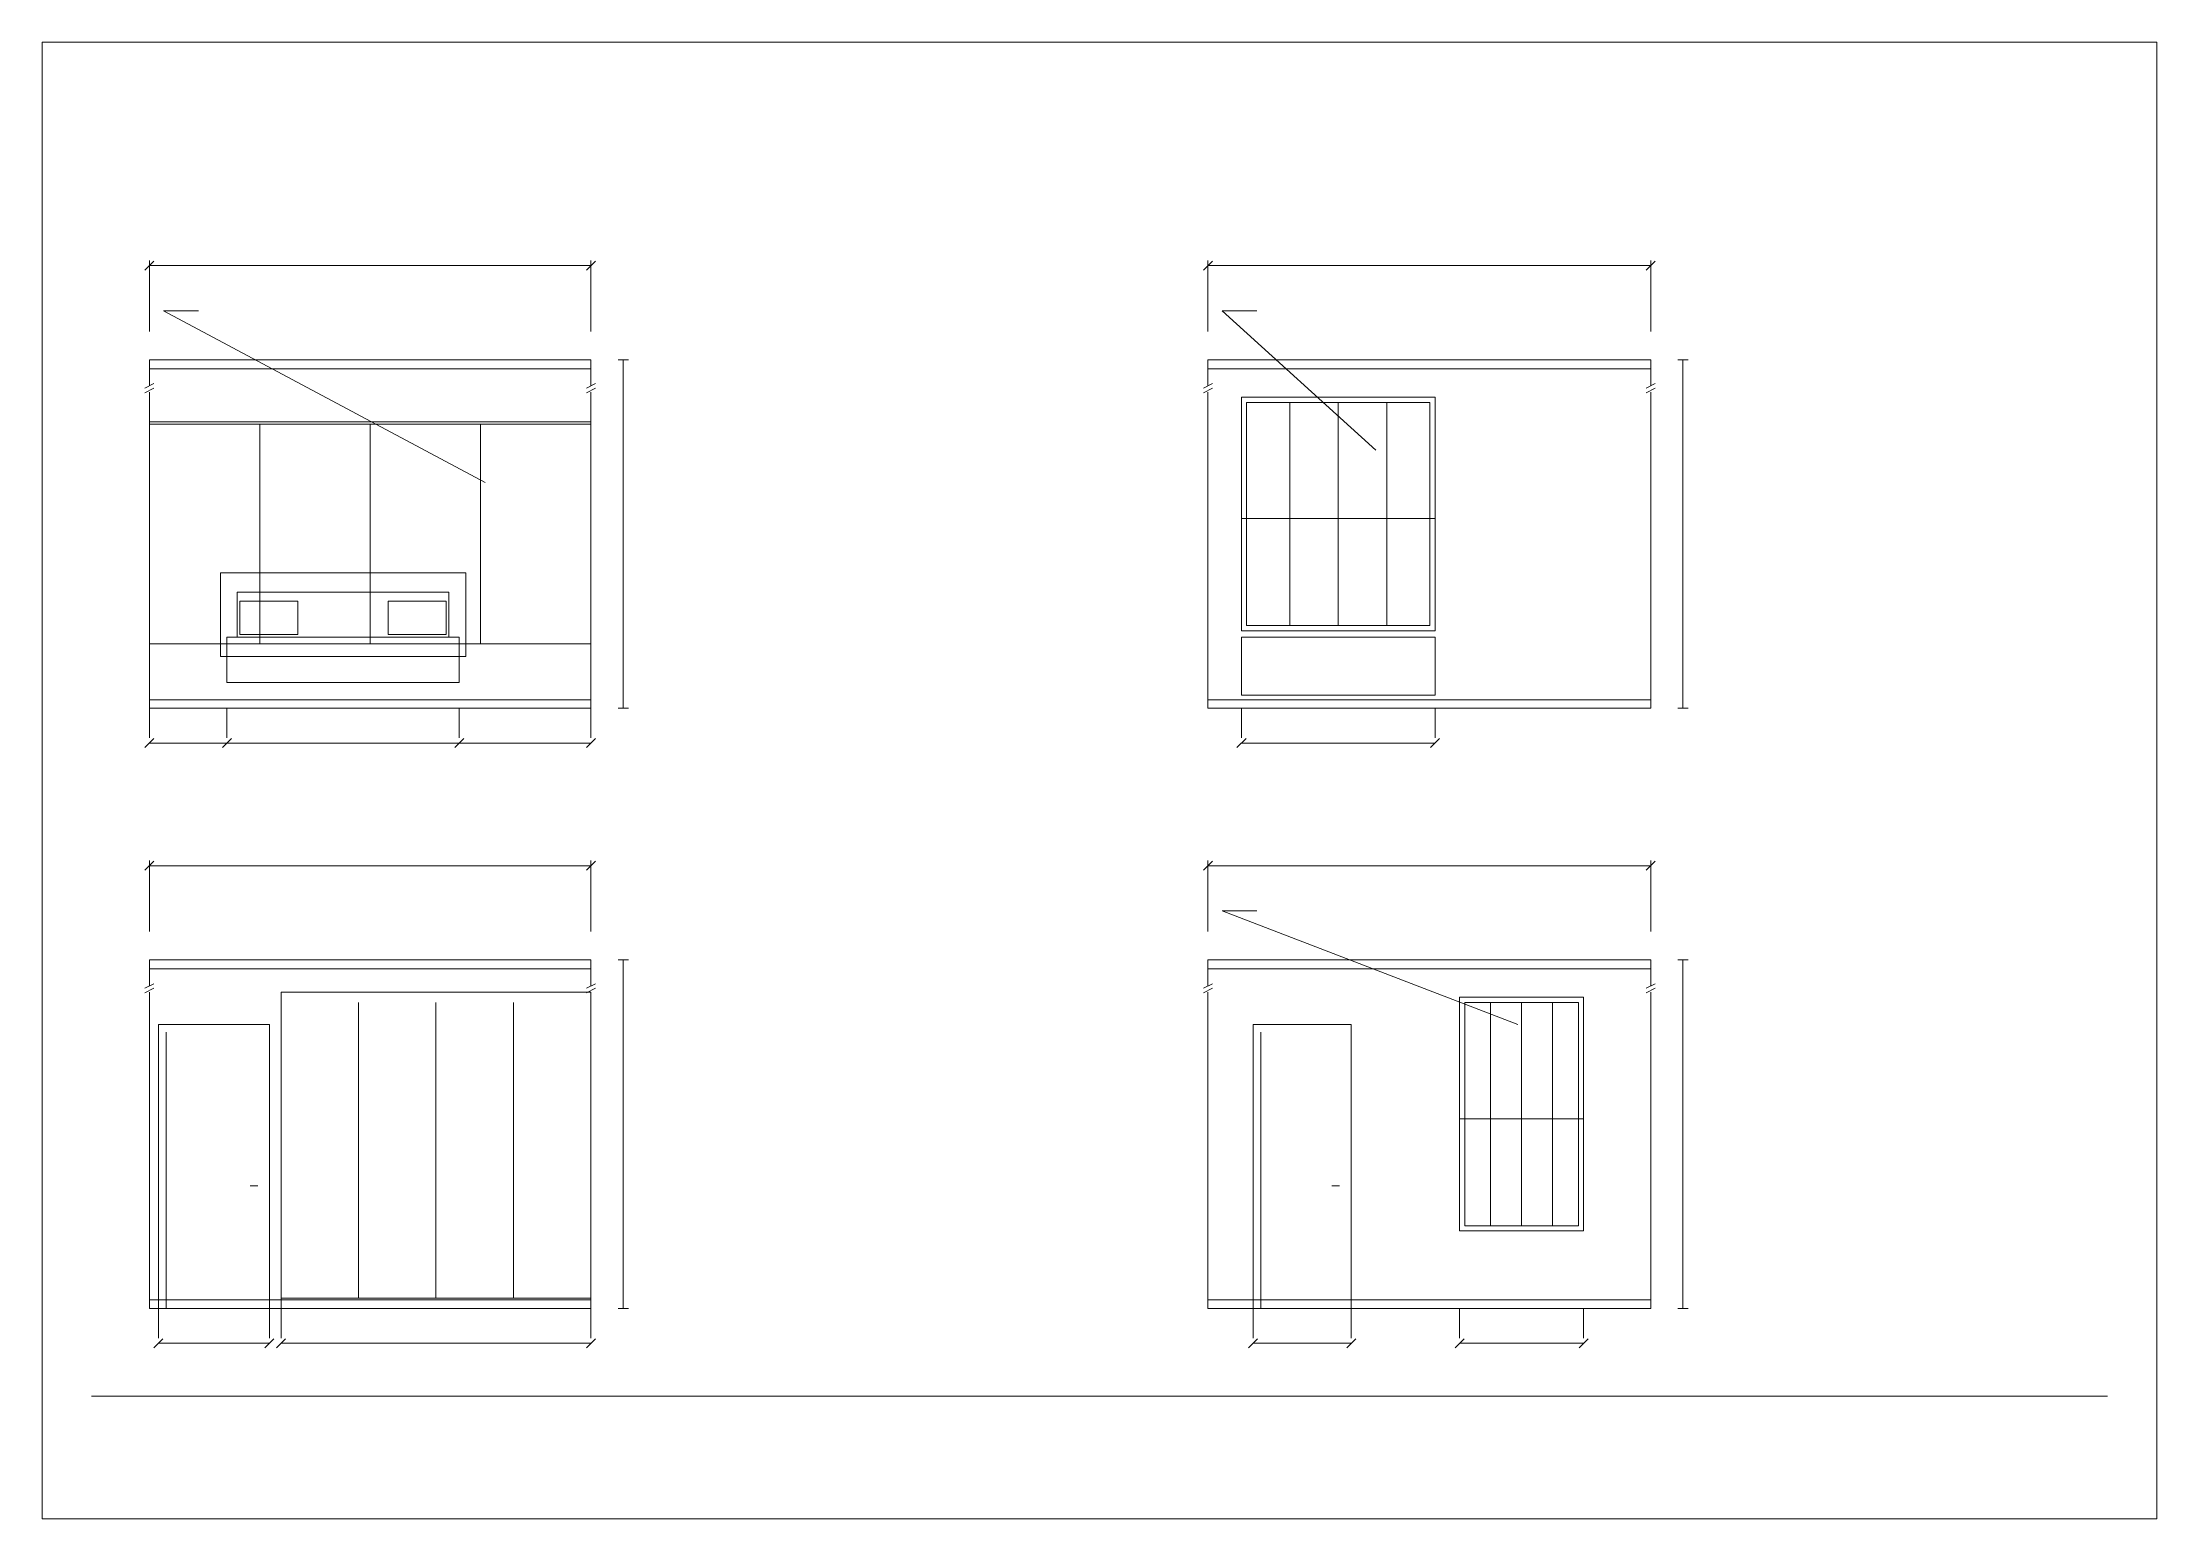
# Model space of a CAD drawing. Header units: millimetres. Extents: x -79780 to 76600, y 220 to 11660.
# Drawn here: x 20220 to 36600, y 220 to 11660 of the extents above; entities that cross this region are included whole.
import ezdxf

# ---------------------------------------------------------------- set-up
doc = ezdxf.new("R2010")
doc.units = ezdxf.units.MM
for name, color, linetype, lineweight, plot in [('DIM', 4, 'CONTINUOUS', 0, False), ('FABRIC', 9, 'CONTINUOUS', 0, False), ('FRAME', 8, 'CONTINUOUS', 0, False), ('GLASS', 5, 'CONTINUOUS', 0, False), ('LIGHT', 2, 'CONTINUOUS', 0, False), ('PENDING', 6, 'CONTINUOUS', 0, False), ('TEXT', 7, 'CONTINUOUS', 0, False), ('WALL', 7, 'CONTINUOUS', 0, False), ('WOOD', 32, 'CONTINUOUS', 0, False)]:
    doc.layers.add(name, color=color, linetype=linetype, lineweight=lineweight, plot=plot)

msp = doc.modelspace()

# ---------------------------------------------------------------- linework, layer by layer
at = {"layer": 'DIM'}
for p, q in [((21015, 9895), (21085, 9965)), ((21050, 9420), (21050, 9970)), ((21050, 9930), (24470, 9930)), ((24435, 9895), (24505, 9965)), ((24470, 9420), (24470, 9970)), ((29215, 9895), (29285, 9965)), ((29250, 9420), (29250, 9970)), ((29250, 9930), (32680, 9930)), ((32645, 9895), (32715, 9965)), ((32680, 9420), (32680, 9970)), ((21050, 6500), (21050, 6270)), ((21650, 6500), (21650, 6270)), ((21650, 6500), (21650, 6270)), ((23450, 6500), (23450, 6270)), ((23450, 6500), (23450, 6270)), ((24470, 6500), (24470, 6270)), ((29510, 6500), (29510, 6270)), ((31010, 6500), (31010, 6270)), ((21015, 6195), (21085, 6265)), ((21050, 6230), (21650, 6230)), ((21615, 6195), (21685, 6265)), ((21615, 6195), (21685, 6265)), ((21650, 6230), (23450, 6230)), ((23415, 6195), (23485, 6265)), ((23415, 6195), (23485, 6265)), ((23450, 6230), (24470, 6230)), ((24435, 6195), (24505, 6265)), ((29475, 6195), (29545, 6265)), ((29510, 6230), (31010, 6230)), ((30975, 6195), (31045, 6265)), ((21015, 5245), (21085, 5315)), ((21050, 4770), (21050, 5320)), ((21050, 5280), (24470, 5280)), ((24435, 5245), (24505, 5315)), ((24470, 4770), (24470, 5320)), ((29215, 5245), (29285, 5315)), ((29250, 4770), (29250, 5320)), ((29250, 5280), (32680, 5280)), ((32645, 5245), (32715, 5315)), ((32680, 4770), (32680, 5320)), ((21120, 1850), (21120, 1620)), ((21980, 1850), (21980, 1620)), ((22070, 1850), (22070, 1620)), ((24470, 1850), (24470, 1620)), ((29600, 1850), (29600, 1620)), ((30360, 1850), (30360, 1620)), ((31200, 1850), (31200, 1620)), ((32160, 1850), (32160, 1620)), ((21085, 1545), (21155, 1615)), ((21120, 1580), (21980, 1580)), ((21945, 1545), (22015, 1615)), ((22035, 1545), (22105, 1615)), ((22070, 1580), (24470, 1580)), ((24435, 1545), (24505, 1615)), ((29565, 1545), (29635, 1615)), ((29600, 1580), (30360, 1580)), ((30325, 1545), (30395, 1615)), ((31165, 1545), (31235, 1615)), ((31200, 1580), (32160, 1580)), ((32125, 1545), (32195, 1615))]:
    msp.add_line(p, q, dxfattribs=at)
at = {"layer": 'FABRIC'}
for p, q in [((24470, 8700), (21050, 8700)), ((21050, 8700), (21050, 7000)), ((24470, 7000), (24470, 8700)), ((23370, 7400), (21730, 7400)), ((21730, 7400), (21730, 7050)), ((23370, 7050), (23370, 7400)), ((22200, 7330), (21750, 7330)), ((21750, 7330), (21750, 7070)), ((22200, 7070), (22200, 7330)), ((23350, 7330), (22900, 7330)), ((22900, 7330), (22900, 7070)), ((23350, 7070), (23350, 7330)), ((23450, 7050), (21650, 7050)), ((21650, 7050), (21650, 6700)), ((21730, 7050), (23370, 7050)), ((21750, 7070), (22200, 7070)), ((22900, 7070), (23350, 7070)), ((23450, 6700), (23450, 7050)), ((21050, 7000), (24470, 7000)), ((21650, 6700), (23450, 6700))]:
    msp.add_line(p, q, dxfattribs=at)
at = {"layer": 'FRAME'}
for p, q in [((36600, 11660), (20220, 11660)), ((20220, 11660), (20220, 220)), ((36600, 220), (36600, 11660)), ((20600, 1170), (36220, 1170)), ((20220, 220), (36600, 220))]:
    msp.add_line(p, q, dxfattribs=at)
at = {"layer": 'GLASS'}
for p, q in [((31010, 8910), (29510, 8910)), ((29510, 8910), (29510, 7100)), ((30970, 8870), (29550, 8870)), ((29550, 8870), (29550, 7140)), ((29885, 7140), (29885, 8870)), ((30260, 7140), (30260, 8870)), ((30635, 7140), (30635, 8870)), ((30970, 7140), (30970, 8870)), ((31010, 7100), (31010, 8910)), ((29510, 7969), (31010, 7969)), ((29510, 7100), (31010, 7100)), ((29550, 7140), (30970, 7140)), ((32160, 4260), (31200, 4260)), ((31200, 4260), (31200, 2450)), ((32160, 2450), (32160, 4260)), ((32120, 4220), (31240, 4220)), ((31240, 4220), (31240, 2490)), ((31440, 2490), (31440, 4220)), ((31680, 2490), (31680, 4220)), ((31920, 2490), (31920, 4220)), ((32120, 2490), (32120, 4220)), ((31200, 3319), (32160, 3319)), ((31240, 2490), (32120, 2490)), ((31200, 2450), (32160, 2450))]:
    msp.add_line(p, q, dxfattribs=at)
at = {"layer": 'LIGHT'}
msp.add_line((21050, 8720), (24470, 8720), dxfattribs=at)
at = {"layer": 'PENDING'}
for p, q in [((21050, 9000), (21050, 9200)), ((21050, 9200), (24470, 9200)), ((24470, 9000), (24470, 9200)), ((24680, 9200), (24760, 9200)), ((24720, 6500), (24720, 9200)), ((29250, 9000), (29250, 9200)), ((29250, 9200), (32680, 9200)), ((32680, 9000), (32680, 9200)), ((32890, 9200), (32970, 9200)), ((32930, 6500), (32930, 9200)), ((21015, 8980), (21085, 9015)), ((21050, 9130), (24470, 9130)), ((24435, 8980), (24505, 9015)), ((29215, 8980), (29285, 9015)), ((29250, 9130), (32680, 9130)), ((32645, 8980), (32715, 9015)), ((21015, 8945), (21085, 8980)), ((24435, 8945), (24505, 8980)), ((29215, 8945), (29285, 8980)), ((32645, 8945), (32715, 8980)), ((21905, 7000), (21905, 8700)), ((22760, 7000), (22760, 8700)), ((23615, 7000), (23615, 8700)), ((23500, 7550), (21600, 7550)), ((21600, 7550), (21600, 6900)), ((23500, 6900), (23500, 7550)), ((31010, 7050), (29510, 7050)), ((29510, 7050), (29510, 6600)), ((31010, 6600), (31010, 7050)), ((21600, 6900), (23500, 6900)), ((21050, 6565), (24470, 6565)), ((29250, 6565), (32680, 6565)), ((29510, 6600), (31010, 6600)), ((24680, 6500), (24760, 6500)), ((32890, 6500), (32970, 6500)), ((21050, 4350), (21050, 4550)), ((21050, 4550), (24470, 4550)), ((21050, 4480), (24470, 4480)), ((24470, 4350), (24470, 4550)), ((24680, 4550), (24760, 4550)), ((24720, 1850), (24720, 4550)), ((29250, 4350), (29250, 4550)), ((29250, 4550), (32680, 4550)), ((29250, 4480), (32680, 4480)), ((32680, 4350), (32680, 4550)), ((32890, 4550), (32970, 4550)), ((32930, 1850), (32930, 4550)), ((21015, 4330), (21085, 4365)), ((21015, 4295), (21085, 4330)), ((24435, 4330), (24505, 4365)), ((24435, 4295), (24505, 4330)), ((29215, 4330), (29285, 4365)), ((29215, 4295), (29285, 4330)), ((32645, 4330), (32715, 4365)), ((32645, 4295), (32715, 4330)), ((22670, 1930), (22670, 4220)), ((23270, 1930), (23270, 4220)), ((23870, 1930), (23870, 4220)), ((21980, 4050), (21120, 4050)), ((21120, 4050), (21120, 1850)), ((21980, 1850), (21980, 4050)), ((30360, 4050), (29600, 4050)), ((29600, 4050), (29600, 1850)), ((30360, 1850), (30360, 4050)), ((21050, 1915), (24470, 1915)), ((21120, 1850), (21980, 1850)), ((24680, 1850), (24760, 1850)), ((29250, 1915), (32680, 1915)), ((29600, 1850), (30360, 1850)), ((32890, 1850), (32970, 1850))]:
    msp.add_line(p, q, dxfattribs=at)
at = {"layer": 'TEXT'}
for p, q in [((23650, 8250), (21160, 9580)), ((21160, 9580), (21430, 9580)), ((30550, 8500), (29360, 9580)), ((29360, 9580), (29630, 9580)), ((31650, 4050), (29360, 4930)), ((29360, 4930), (29630, 4930))]:
    msp.add_line(p, q, dxfattribs=at)
at = {"layer": 'WALL'}
for p, q in [((21050, 6500), (21050, 8950)), ((24470, 6500), (24470, 8950)), ((29250, 6500), (29250, 8950)), ((32680, 6500), (32680, 8950)), ((21050, 6500), (24470, 6500)), ((29250, 6500), (32680, 6500)), ((21050, 1850), (21050, 4300)), ((24470, 1850), (24470, 4300)), ((29250, 1850), (29250, 4300)), ((32680, 1850), (32680, 4300)), ((21050, 1850), (24470, 1850)), ((29250, 1850), (32680, 1850))]:
    msp.add_line(p, q, dxfattribs=at)
at = {"layer": 'WOOD'}
for p, q in [((24470, 4300), (22070, 4300)), ((22070, 4300), (22070, 1850)), ((24470, 1850), (24470, 4300)), ((21180, 1850), (21180, 3990)), ((29660, 1850), (29660, 3990)), ((21830, 2800), (21890, 2800)), ((30210, 2800), (30270, 2800)), ((22070, 1930), (24470, 1930)), ((22070, 1850), (24470, 1850))]:
    msp.add_line(p, q, dxfattribs=at)

doc.saveas('drawing.dxf')
